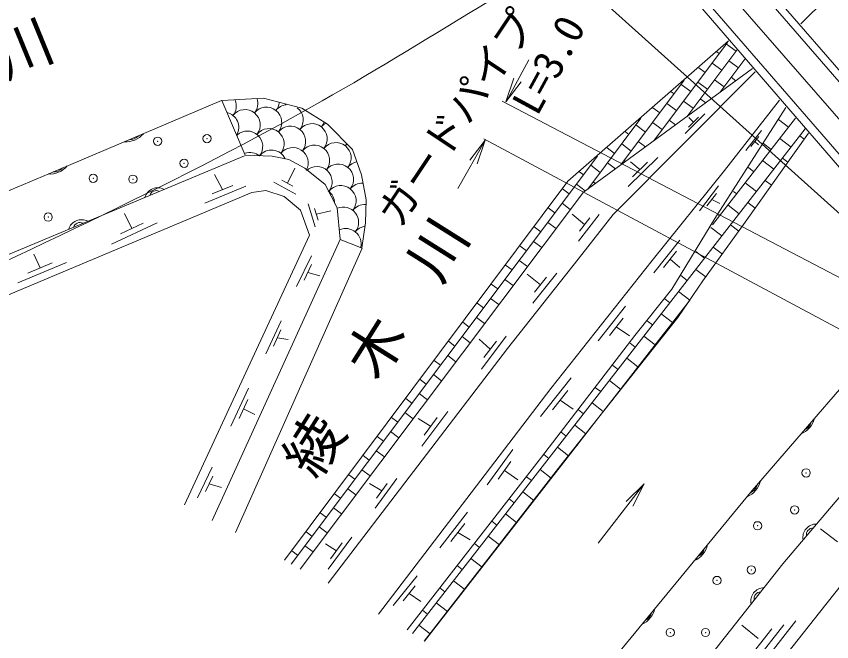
# Model space of a CAD drawing. Units: millimetres, scale not verified. Extents: x 40000 to 680000, y 20000 to 380000.
# Drawn here: x 441338 to 490633, y 239990 to 277819 of the extents above; entities that cross this region are included whole.
import ezdxf
from ezdxf.enums import TextEntityAlignment as Align

# ---------------------------------------------------------------- set-up
doc = ezdxf.new("R2010")
doc.units = ezdxf.units.MM
doc.header["$LTSCALE"] = 1000
doc.header["$PDMODE"] = 32
doc.header["$PDSIZE"] = 500
doc.linetypes.add('CHAIN', pattern=[18.5, 12, -1.5, 3.5, -1.5])
for name, color, linetype, lineweight in [('M-BGD', 7, 'Continuous', 13), ('M-BMK', 2, 'CHAIN', 13), ('M-STR-HTXT', 7, 'Continuous', 13), ('M-STR-STR1', 1, 'Continuous', 13)]:
    doc.layers.add(name, color=color, linetype=linetype, lineweight=lineweight)
doc.layers.add('M-BGD-HTXT', color=7, linetype='Continuous')
doc.styles.add('ＭＳ ゴシック', font='')
doc.styles.get('ＭＳ ゴシック').set_extended_font_data('MS Gothic')

msp = doc.modelspace()

# ---------------------------------------------------------------- linework, layer by layer
at = {"layer": 'M-BGD'}
for p, q in [((491477, 280046), (488758, 277369)), ((474678, 267847), (484392, 276337)), ((479873, 270285), (484343, 276238)), ((484848, 275711), (484272, 276143)), ((481870, 271745), (484895, 275774)), ((483840, 275567), (483699, 275674)), ((483866, 273205), (485379, 275219)), ((484991, 274703), (484416, 275135)), ((485845, 274662), (475625, 267172)), ((482976, 274417), (482591, 274706)), ((483984, 274560), (483408, 274992)), ((477412, 265833), (485998, 274451)), ((484840, 273917), (484559, 274128)), ((477877, 268825), (481723, 273947)), ((482112, 273266), (481536, 273698)), ((483119, 273409), (482544, 273841)), ((484127, 273552), (483551, 273984)), ((481104, 273122), (480930, 273253)), ((453746, 272719), (443689, 268460)), ((453765, 272734), (456278, 272876)), ((455164, 269414), (453765, 272734)), ((456278, 272876), (458602, 272259)), ((482255, 272258), (481679, 272690)), ((483018, 272585), (482687, 272833)), ((487477, 272751), (484157, 268499)), ((458602, 272259), (460143, 271287)), ((480240, 271971), (479822, 272285)), ((481247, 272115), (480672, 272547)), ((483561, 265586), (487856, 272308)), ((475881, 267366), (479103, 271656)), ((482960, 271918), (481784, 270732)), ((482571, 271715), (481983, 271122)), ((482277, 271418), (481993, 271698)), ((488452, 271653), (483432, 265198)), ((460143, 271287), (461660, 269770)), ((479375, 270820), (478800, 271253)), ((480383, 270964), (479808, 271396)), ((481197, 271253), (480815, 271539)), ((487424, 271578), (488028, 271108)), ((489025, 271002), (465293, 240489)), ((478368, 270677), (478161, 270833)), ((489223, 270757), (485404, 265358)), ((485443, 269697), (486382, 270907)), ((479375, 269921), (478943, 270245)), ((479982, 270365), (479951, 270388)), ((485751, 269936), (486221, 270540)), ((485986, 270238), (486206, 270046)), ((487505, 270435), (488178, 269912)), ((488701, 270585), (488968, 270377)), ((461660, 269770), (462206, 268229)), ((477504, 269526), (477053, 269864)), ((478511, 269670), (477936, 270102)), ((486516, 270126), (486982, 269763)), ((455138, 269388), (429262, 258552)), ((456800, 269367), (455164, 269414)), ((457819, 269153), (456800, 269367)), ((458791, 268632), (457819, 269153)), ((457947, 244683), (476483, 269366)), ((480124, 269276), (478332, 267521)), ((487655, 269240), (487980, 268987)), ((476639, 268375), (476064, 268807)), ((477554, 268589), (477071, 268951)), ((478161, 269033), (478079, 269094)), ((479040, 268552), (478475, 269012)), ((479488, 268990), (478592, 268113)), ((485607, 268673), (485936, 268418)), ((486459, 269090), (487131, 268567)), ((443689, 268460), (428182, 261881)), ((453807, 267333), (453323, 268249)), ((457727, 267724), (458177, 268631)), ((460001, 267636), (458791, 268632)), ((462206, 268229), (462490, 266711)), ((475632, 268232), (475392, 268412)), ((484157, 268499), (479779, 263053)), ((458238, 267060), (456917, 267783)), ((458058, 267543), (457397, 267904)), ((457560, 244923), (474678, 267847)), ((476339, 267701), (476207, 267800)), ((485412, 267745), (486085, 267222)), ((486608, 267894), (486991, 267596)), ((455210, 267538), (452727, 266517)), ((454428, 267588), (453186, 267077)), ((456430, 267275), (455576, 267169)), ((457532, 266920), (456430, 267275)), ((460736, 266237), (460001, 267636)), ((474767, 267081), (474362, 267385)), ((475732, 267257), (475200, 267657)), ((482642, 266045), (483794, 267567)), ((484698, 267221), (484889, 267072)), ((455576, 267169), (429746, 256297)), ((458528, 266102), (457532, 266920)), ((475625, 267172), (458492, 244370)), ((462490, 266711), (462443, 265336)), ((483094, 266347), (483670, 267108)), ((483382, 266728), (483873, 266493)), ((459404, 265082), (458982, 266473)), ((459586, 265497), (459375, 266193)), ((460918, 264346), (460736, 266237)), ((473903, 265930), (473501, 266232)), ((474832, 266133), (474335, 266506)), ((484366, 266400), (485039, 265876)), ((485562, 266549), (486003, 266206)), ((448329, 264984), (447888, 265900)), ((459062, 264572), (458528, 266102)), ((459481, 265845), (460344, 266048)), ((475697, 265226), (474942, 265852)), ((475305, 263138), (477412, 265833)), ((476574, 265828), (475322, 264207)), ((483789, 265769), (483843, 265727)), ((449849, 265331), (447102, 264027)), ((449016, 265310), (447642, 264658)), ((462443, 265336), (462231, 263823)), ((473967, 264982), (473471, 265355)), ((476009, 265632), (475384, 264821)), ((480964, 261318), (483561, 265586)), ((485404, 265358), (482843, 261825)), ((473039, 264779), (472639, 265079)), ((483335, 265043), (483992, 264531)), ((484516, 265204), (485015, 264815)), ((451514, 248267), (459062, 264572)), ((460915, 264317), (453174, 247319)), ((462243, 263796), (460915, 264317)), ((479886, 262309), (481451, 264272)), ((454596, 246593), (462243, 263796)), ((472175, 263628), (471778, 263926)), ((473103, 263831), (472607, 264204)), ((483469, 263858), (484027, 263425)), ((442773, 262595), (442394, 263440)), ((458281, 261468), (459179, 263335)), ((480472, 262633), (481254, 263615)), ((482426, 263591), (482946, 263186)), ((444370, 262929), (441428, 261697)), ((443508, 262903), (442037, 262287)), ((458743, 261864), (459192, 262797)), ((471310, 262477), (470916, 262773)), ((471037, 257732), (475305, 263138)), ((472239, 262680), (471742, 263053)), ((479779, 263053), (473661, 255300)), ((480863, 263124), (481446, 262626)), ((458968, 262331), (459681, 262119)), ((474024, 262280), (472559, 260459)), ((482423, 262513), (483039, 262034)), ((471375, 261529), (470878, 261902)), ((473024, 261583), (472220, 262223)), ((473390, 262038), (472657, 261128)), ((482843, 261825), (481326, 259599)), ((481517, 262138), (481900, 261841)), ((496829, 261907), (485832, 249131)), ((470446, 261327), (470055, 261620)), ((478724, 258509), (480964, 261318)), ((481377, 261168), (482049, 260645)), ((482072, 260674), (466010, 240022)), ((469582, 260176), (469194, 260467)), ((470510, 260378), (470014, 260751)), ((480548, 260733), (480853, 260495)), ((476513, 258186), (478177, 260277)), ((480330, 259823), (481003, 259299)), ((481526, 259972), (481556, 259948)), ((456426, 257398), (457342, 259389)), ((468717, 259025), (468332, 259314)), ((469646, 259227), (469150, 259600)), ((477197, 258521), (478029, 259567)), ((481326, 259599), (478006, 255402)), ((479501, 259388), (479807, 259150)), ((456878, 257864), (457336, 258859)), ((477613, 259044), (478417, 258482)), ((457107, 258361), (457777, 258264)), ((468782, 258076), (468285, 258449)), ((470961, 258470), (469453, 256478)), ((473092, 251158), (478724, 258509)), ((479284, 258477), (479957, 257954)), ((480480, 258627), (480522, 258594)), ((467853, 257874), (467471, 258161)), ((469985, 257678), (469316, 258290)), ((470362, 258176), (469608, 257180)), ((478455, 258043), (478761, 257805)), ((460200, 243527), (471037, 257732)), ((466989, 256723), (466609, 257008)), ((467917, 256925), (467421, 257298)), ((478238, 257132), (478910, 256609)), ((479433, 257282), (479473, 257251)), ((477409, 256697), (477714, 256459)), ((466125, 255572), (465748, 255855)), ((467053, 255775), (466557, 256147)), ((473019, 253604), (474883, 255951)), ((478387, 255936), (478424, 255908)), ((478006, 255402), (474260, 250660)), ((476362, 255352), (476668, 255114)), ((477191, 255787), (477864, 255264)), ((454309, 253036), (455383, 255325)), ((473661, 255300), (463225, 241661)), ((466189, 254624), (465692, 254996)), ((473748, 254008), (474680, 255182)), ((454804, 253496), (455341, 254641)), ((465260, 254421), (464886, 254702)), ((474214, 254595), (475004, 254047)), ((476145, 254441), (476818, 253918)), ((477341, 254591), (477374, 254565)), ((455072, 254069), (455750, 253734)), ((467429, 253915), (465850, 251809)), ((475316, 254007), (475622, 253769)), ((464396, 253270), (464025, 253549)), ((465325, 253473), (464828, 253846)), ((466386, 253019), (465625, 253488)), ((466781, 253545), (465991, 252492)), ((475099, 253096), (475771, 252573)), ((476294, 253246), (476325, 253222)), ((463532, 252119), (463164, 252396)), ((464460, 252322), (463964, 252695)), ((474270, 252661), (474575, 252423)), ((475248, 251900), (475276, 251879)), ((493804, 251956), (487687, 244701)), ((463596, 251171), (463100, 251544)), ((469812, 249473), (471363, 251607)), ((474052, 251751), (474725, 251228)), ((462667, 250968), (462302, 251243)), ((464960, 240702), (473092, 251158)), ((473223, 251316), (473529, 251078)), ((452298, 248690), (453178, 250540)), ((474260, 250660), (466003, 240014)), ((470468, 249816), (471243, 250883)), ((474202, 250555), (474226, 250536)), ((452770, 249079), (453210, 250004)), ((461803, 249817), (461441, 250089)), ((462732, 250020), (462235, 250393)), ((470855, 250350), (471659, 249781)), ((472177, 249971), (472483, 249733)), ((473006, 250406), (473679, 249882)), ((452990, 249542), (453748, 249321)), ((463438, 249113), (462684, 249554)), ((464344, 249863), (463035, 248070)), ((463765, 249562), (463111, 248665)), ((476525, 245954), (479267, 249513)), ((479303, 249529), (478203, 248479)), ((479303, 249529), (478603, 248179)), ((461867, 248869), (461371, 249242)), ((471960, 249060), (472632, 248537)), ((473155, 249210), (473177, 249193)), ((485832, 249131), (474469, 235366)), ((460939, 248666), (460579, 248936)), ((471131, 248625), (471436, 248388)), ((461003, 247718), (460507, 248091)), ((460075, 247516), (459718, 247783)), ((466946, 245669), (468625, 247832)), ((470913, 247715), (471586, 247192)), ((472109, 247864), (472128, 247850)), ((467612, 246058), (468452, 247139)), ((470084, 247280), (470390, 247042)), ((459210, 246365), (458856, 246630)), ((460139, 246567), (459642, 246940)), ((468032, 246599), (468772, 246144)), ((471063, 246519), (471078, 246507)), ((493913, 246857), (489903, 241748)), ((490986, 246040), (489962, 246824)), ((461624, 246320), (460201, 244371)), ((469867, 246370), (470540, 245846)), ((459275, 245416), (458778, 245789)), ((460690, 245485), (460021, 245905)), ((461046, 245972), (460334, 244998)), ((469038, 245935), (469344, 245697)), ((458346, 245214), (457995, 245477)), ((468821, 245024), (469493, 244501)), ((470016, 245174), (470029, 245164)), ((467992, 244590), (468297, 244352)), ((487687, 244701), (478611, 233246)), ((464115, 242175), (465581, 243982)), ((467774, 243679), (468447, 243156)), ((468970, 243829), (468980, 243821)), ((464717, 242463), (465449, 243366)), ((466945, 243244), (467251, 243006)), ((465083, 242915), (465787, 242424)), ((466728, 242334), (467401, 241811)), ((465899, 241899), (466205, 241661)), ((489903, 241748), (485728, 236529)), ((488464, 241246), (485701, 237710)), ((465682, 240988), (466354, 240465)), ((486193, 240189), (485193, 240990)), ((487736, 241007), (485762, 238482)), ((487008, 240769), (485824, 239254))]:
    msp.add_line(p, q, dxfattribs=at)
for centre, radius, start, end in [((453710, 272399), 925, 321.5967, 22.3238), ((455009, 272550), 925, 321.5967, 16.8), ((455160, 271251), 925, 321.5967, 141.5967), ((456459, 271401), 925, 321.5967, 141.5967), ((456308, 272700), 925, 321.5967, 352.9773), ((457758, 271551), 925, 96.4213, 141.5967), ((457758, 271551), 925, 321.5967, 53.0387), ((459057, 271701), 925, 140.9975, 141.5967), ((457607, 272850), 925, 321.5967, 322.1933), ((453861, 271100), 925, 331.4886, 75.9445), ((457908, 270252), 925, 321.5967, 141.5967), ((459207, 270402), 925, 321.5967, 141.5967), ((460506, 270553), 925, 122.1257, 141.5967), ((459057, 271701), 925, 321.5967, 340.2916), ((447965, 271604), 1377, 265.9585, 319.9414), ((455310, 269952), 925, 321.5967, 132.5444), ((456609, 270102), 925, 321.5967, 141.5967), ((448204, 271039), 688, 265.9585, 319.9414), ((460656, 269254), 925, 321.5967, 141.5967), ((456759, 268803), 925, 24.9886, 141.5967), ((458058, 268953), 925, 331.4216, 141.5967), ((459357, 269103), 925, 321.5967, 141.5967), ((461955, 269404), 925, 134.0032, 141.5967), ((460506, 270553), 925, 321.5967, 329.3205), ((455460, 268653), 925, 51.3156, 108.3471), ((443360, 269656), 1379, 266.0126, 319.9184), ((459507, 267804), 925, 321.5967, 131.7719), ((460806, 267955), 925, 321.5967, 141.5967), ((462105, 268105), 925, 102.6608, 141.5967), ((443600, 269090), 689, 266.0056, 319.9145), ((462255, 266806), 925, 88.4431, 141.5967), ((449888, 266646), 801, 61.4388, 164.0028), ((449792, 266877), 400, 61.4388, 164.0028), ((459657, 266505), 925, 0.6396, 54.0251), ((460956, 266656), 925, 321.5967, 141.5967), ((461107, 265357), 925, 321.5967, 113.2303), ((462406, 265507), 925, 87.0955, 141.5967), ((445276, 264715), 801, 61.4388, 164.0028), ((445180, 264946), 400, 61.4388, 164.0028), ((461257, 264058), 925, 345.7733, 114.0289), ((462556, 264208), 925, 100.358, 141.5967), ((488248, 253819), 1377, 292.2892, 346.2721), ((488713, 253418), 688, 292.2892, 346.2721), ((484938, 250057), 1430, 293.8413, 345.6537), ((485428, 249643), 714, 293.6874, 345.5644), ((489694, 246305), 801, 88.5825, 191.1465), ((489503, 246466), 400, 88.5825, 191.1465), ((481785, 246156), 1377, 293.4661, 347.449), ((482258, 245765), 688, 293.4661, 347.449), ((486539, 242446), 801, 90.328, 192.892), ((486343, 242602), 400, 90.328, 192.892), ((478602, 242300), 1377, 293.4661, 347.449), ((479075, 241909), 688, 293.4661, 347.449)]:
    msp.add_arc(centre, radius, start, end, dxfattribs=at)
for p in [(452868, 270421), (449881, 270261), (451481, 268927), (445986, 268020), (448387, 267967), (443265, 265673), (489086, 250201), (488393, 247961), (486152, 247000), (485778, 244333), (483698, 243693), (480870, 240545), (483004, 240545)]:
    msp.add_point(p, dxfattribs=at)
at = {"layer": 'M-BMK'}
msp.add_line((504255, 256466), (462291, 304661), dxfattribs=at)
at = {"layer": 'M-STR-HTXT'}
for p, q in [((499834, 258040), (473142, 282022)), ((470943, 272647), (472318, 275190)), ((470927, 272637), (471409, 274079)), ((470927, 272637), (471851, 273845)), ((500039, 257333), (470717, 272685)), ((469697, 270337), (468036, 267404)), ((469675, 270329), (468753, 269120)), ((469675, 270329), (469195, 268886)), ((469608, 270407), (498157, 255120))]:
    msp.add_line(p, q, dxfattribs=at)
msp.add_open_spline([(476253, 282561), (469486, 278561), (462888, 274259), (455951, 270560), (446927, 265750), (437589, 261546), (428271, 257334), (419390, 253319), (410491, 249317), (401379, 245859), (392782, 242595), (384103, 239465), (375210, 237121), (369255, 235551), (363155, 234577), (357078, 233574), (351257, 232613), (345432, 231454), (339538, 231209), (326590, 230669), (313620, 232044), (300711, 233179), (286062, 234467), (271453, 236318), (256936, 238665), (249678, 239838), (242462, 241294), (235300, 242957), (223111, 245787), (211117, 249402), (199026, 252625)], degree=3, knots=[0, 0, 0, 0, 1, 1, 1, 2, 2, 2, 3, 3, 3, 4, 4, 4, 5, 5, 5, 6, 6, 6, 7, 7, 7, 8, 8, 8, 9, 9, 9, 10, 10, 10, 10], dxfattribs=at)
at = {"layer": 'M-STR-STR1'}
for p, q in [((464790, 304285), (503449, 259541)), ((503791, 259871), (465139, 304530)), ((501315, 257620), (463074, 301892)), ((462936, 301375), (500910, 257289))]:
    msp.add_line(p, q, dxfattribs=at)

# ---------------------------------------------------------------- texts
at = {"layer": 'M-BGD-HTXT', "style": 'ＭＳ ゴシック'}
for s, rotation, p in [('南\u3000若\u3000川', 22.276, (427949, 268020)), ('綾\u3000木\u3000川', 57.829, (460139, 249304))]:
    msp.add_text(s, height=2566, rotation=rotation, dxfattribs=at).set_placement(p, align=Align.BOTTOM_LEFT)
at = {"layer": 'M-STR-HTXT', "style": 'ＭＳ ゴシック'}
for s, rotation, p in [('ガードパイプ', 56.31, (464988, 264642)), ('L=3.0', 61.42, (473313, 271451))]:
    msp.add_text(s, height=1833, rotation=rotation, dxfattribs=at).set_placement(p, align=Align.BOTTOM_LEFT)

doc.saveas('drawing.dxf')
